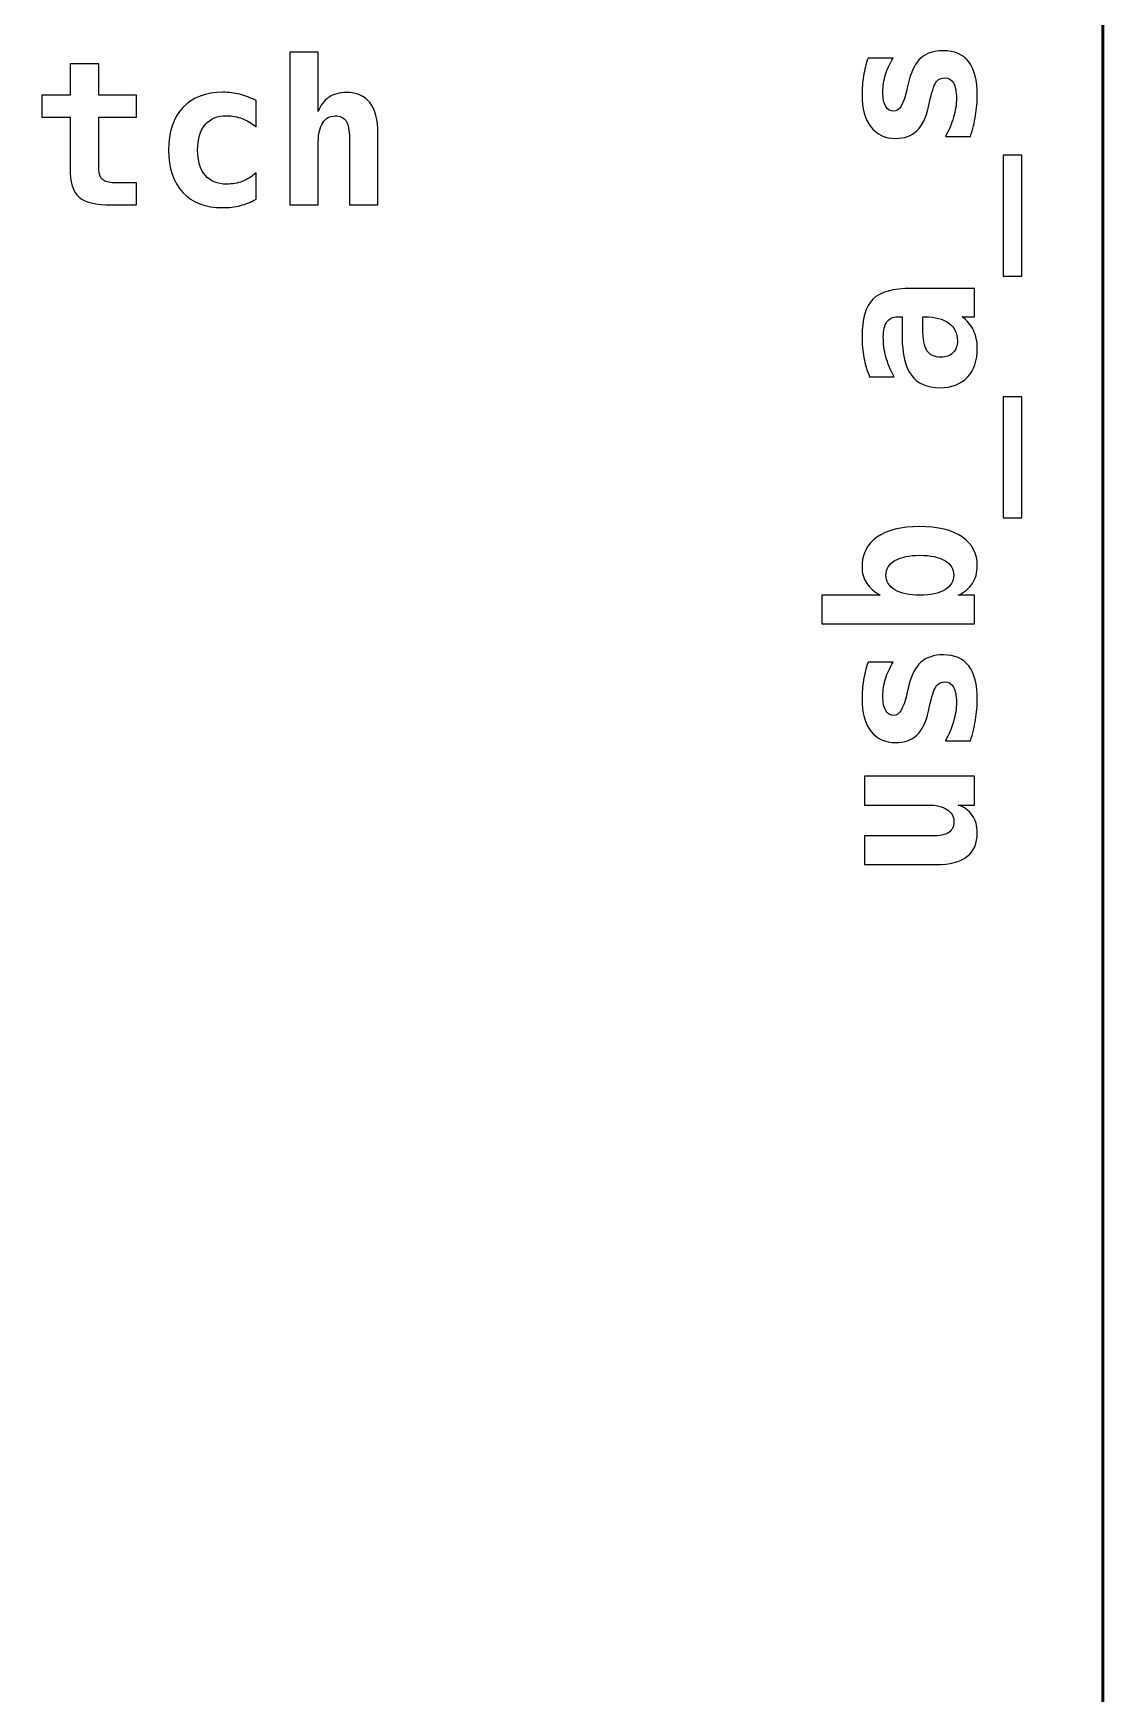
# Model space of a CAD drawing. Header units: centimetres. Extents: x -10.8 to 29.8, y -19.8 to 32.2.
# Drawn here: x 4.996 to 7.25, y -8.745 to -5.243 of the extents above; entities that cross this region are included whole.
import ezdxf

# ---------------------------------------------------------------- set-up
doc = ezdxf.new("R2010")
doc.units = ezdxf.units.CM
doc.header["$MEASUREMENT"] = 0
doc.layers.add('Layer 1', color=7, linetype='Continuous')

msp = doc.modelspace()

# ---------------------------------------------------------------- linework, layer by layer
at = {"layer": 'Layer 1', "lineweight": 53}
msp.add_open_spline([(2.75, 1.25), (2.75, 1.25), (7.25, 1.25), (7.25, 1.25), (7.25, 1.25), (7.25, 1.25), (7.25, -12.25), (7.25, -12.25), (7.25, -12.25), (7.25, -12.25), (2.75, -12.25), (2.75, -12.25), (2.75, -12.25), (2.75, -12.25), (2.75, 1.25), (2.75, 1.25)], degree=3, knots=[0, 0, 0, 0, 0.2, 0.2, 0.2, 0.2, 0.4, 0.4, 0.4, 0.4, 0.6, 0.6, 0.6, 0.6, 1, 1, 1, 1], dxfattribs=at)
at = {"layer": 'Layer 1'}
for points, knots in [([(5.72219, -5.45428), (5.72219, -5.45428), (5.72219, -5.60456), (5.72219, -5.60456), (5.72219, -5.60456), (5.72219, -5.60456), (5.66208, -5.60456), (5.66208, -5.60456), (5.66208, -5.60456), (5.66208, -5.60456), (5.66208, -5.46352), (5.66208, -5.46352), (5.66208, -5.46352), (5.66208, -5.44687), (5.65968, -5.43495), (5.65495, -5.42775), (5.65495, -5.42775), (5.65015, -5.42062), (5.64239, -5.41702), (5.63167, -5.41702), (5.63167, -5.41702), (5.62059, -5.41702), (5.61198, -5.42189), (5.60578, -5.43163), (5.60578, -5.43163), (5.59957, -5.4413), (5.59646, -5.45477), (5.59646, -5.47206), (5.59646, -5.47206), (5.59646, -5.47206), (5.59646, -5.60456), (5.59646, -5.60456), (5.59646, -5.60456), (5.59646, -5.60456), (5.53635, -5.60456), (5.53635, -5.60456), (5.53635, -5.60456), (5.53635, -5.60456), (5.53635, -5.28283), (5.53635, -5.28283), (5.53635, -5.28283), (5.53635, -5.28283), (5.59646, -5.28283), (5.59646, -5.28283), (5.59646, -5.28283), (5.59646, -5.28283), (5.59646, -5.40771), (5.59646, -5.40771), (5.59646, -5.40771), (5.60077, -5.39494), (5.60803, -5.38506), (5.61841, -5.37801), (5.61841, -5.37801), (5.62871, -5.37102), (5.64119, -5.3675), (5.6558, -5.3675), (5.6558, -5.3675), (5.67774, -5.3675), (5.69425, -5.37476), (5.70547, -5.3893), (5.70547, -5.3893), (5.71662, -5.40383), (5.72219, -5.42549), (5.72219, -5.45428)], [0, 0, 0, 0, 0.0588235, 0.0588235, 0.0588235, 0.0588235, 0.1176471, 0.1176471, 0.1176471, 0.1176471, 0.1764706, 0.1764706, 0.1764706, 0.1764706, 0.2352941, 0.2352941, 0.2352941, 0.2352941, 0.2941176, 0.2941176, 0.2941176, 0.2941176, 0.3529412, 0.3529412, 0.3529412, 0.3529412, 0.4117647, 0.4117647, 0.4117647, 0.4117647, 0.4705882, 0.4705882, 0.4705882, 0.4705882, 0.5294118, 0.5294118, 0.5294118, 0.5294118, 0.5882353, 0.5882353, 0.5882353, 0.5882353, 0.6470588, 0.6470588, 0.6470588, 0.6470588, 0.7058824, 0.7058824, 0.7058824, 0.7058824, 0.7647059, 0.7647059, 0.7647059, 0.7647059, 0.8235294, 0.8235294, 0.8235294, 0.8235294, 0.8823529, 0.8823529, 0.8823529, 0.8823529, 1, 1, 1, 1]), ([(6.75521, -5.29511), (6.75521, -5.29511), (6.80812, -5.29511), (6.80812, -5.29511), (6.80812, -5.29511), (6.801, -5.30626), (6.79563, -5.3179), (6.79196, -5.32996), (6.79196, -5.32996), (6.78837, -5.34203), (6.78653, -5.35416), (6.78653, -5.3663), (6.78653, -5.3663), (6.78653, -5.37984), (6.78851, -5.39008), (6.79239, -5.39692), (6.79239, -5.39692), (6.79634, -5.40383), (6.80212, -5.40729), (6.80981, -5.40729), (6.80981, -5.40729), (6.82082, -5.40729), (6.82978, -5.39254), (6.8367, -5.36305), (6.8367, -5.36305), (6.8367, -5.36305), (6.83726, -5.36079), (6.83726, -5.36079), (6.83726, -5.36079), (6.83726, -5.36079), (6.84142, -5.34344), (6.84142, -5.34344), (6.84142, -5.34344), (6.84664, -5.32135), (6.85511, -5.30513), (6.86675, -5.2949), (6.86675, -5.2949), (6.87839, -5.2846), (6.89413, -5.27945), (6.91395, -5.27945), (6.91395, -5.27945), (6.9378, -5.27945), (6.95572, -5.28728), (6.96765, -5.30287), (6.96765, -5.30287), (6.97957, -5.31853), (6.9855, -5.34203), (6.9855, -5.37342), (6.9855, -5.37342), (6.9855, -5.38732), (6.9843, -5.40165), (6.9819, -5.41618), (6.9819, -5.41618), (6.9795, -5.43079), (6.9759, -5.4456), (6.9711, -5.46063), (6.9711, -5.46063), (6.9711, -5.46063), (6.91819, -5.46063), (6.91819, -5.46063), (6.91819, -5.46063), (6.92574, -5.4473), (6.93152, -5.43368), (6.93547, -5.41985), (6.93547, -5.41985), (6.93949, -5.40602), (6.94147, -5.39269), (6.94147, -5.3797), (6.94147, -5.3797), (6.94147, -5.36552), (6.93942, -5.3548), (6.93526, -5.34753), (6.93526, -5.34753), (6.93117, -5.34026), (6.92517, -5.33659), (6.91734, -5.33659), (6.91734, -5.33659), (6.90958, -5.33659), (6.90365, -5.33921), (6.89956, -5.34436), (6.89956, -5.34436), (6.8954, -5.34951), (6.89102, -5.36178), (6.8863, -5.38126), (6.8863, -5.38126), (6.8863, -5.38126), (6.88263, -5.39798), (6.88263, -5.39798), (6.88263, -5.39798), (6.87734, -5.42112), (6.86915, -5.43798), (6.858, -5.44857), (6.858, -5.44857), (6.84686, -5.45915), (6.8319, -5.46444), (6.8132, -5.46444), (6.8132, -5.46444), (6.79084, -5.46444), (6.77348, -5.4564), (6.76113, -5.44024), (6.76113, -5.44024), (6.74871, -5.42415), (6.74251, -5.40143), (6.74251, -5.37222), (6.74251, -5.37222), (6.74251, -5.3591), (6.74356, -5.34605), (6.74568, -5.33307), (6.74568, -5.33307), (6.7478, -5.32001), (6.75097, -5.30738), (6.75521, -5.29511)], [0, 0, 0, 0, 0.0344828, 0.0344828, 0.0344828, 0.0344828, 0.0689655, 0.0689655, 0.0689655, 0.0689655, 0.1034483, 0.1034483, 0.1034483, 0.1034483, 0.137931, 0.137931, 0.137931, 0.137931, 0.1724138, 0.1724138, 0.1724138, 0.1724138, 0.2068966, 0.2068966, 0.2068966, 0.2068966, 0.2413793, 0.2413793, 0.2413793, 0.2413793, 0.2758621, 0.2758621, 0.2758621, 0.2758621, 0.3103448, 0.3103448, 0.3103448, 0.3103448, 0.3448276, 0.3448276, 0.3448276, 0.3448276, 0.3793103, 0.3793103, 0.3793103, 0.3793103, 0.4137931, 0.4137931, 0.4137931, 0.4137931, 0.4482759, 0.4482759, 0.4482759, 0.4482759, 0.4827586, 0.4827586, 0.4827586, 0.4827586, 0.5172414, 0.5172414, 0.5172414, 0.5172414, 0.5517241, 0.5517241, 0.5517241, 0.5517241, 0.5862069, 0.5862069, 0.5862069, 0.5862069, 0.6206897, 0.6206897, 0.6206897, 0.6206897, 0.6551724, 0.6551724, 0.6551724, 0.6551724, 0.6896552, 0.6896552, 0.6896552, 0.6896552, 0.7241379, 0.7241379, 0.7241379, 0.7241379, 0.7586207, 0.7586207, 0.7586207, 0.7586207, 0.7931034, 0.7931034, 0.7931034, 0.7931034, 0.8275862, 0.8275862, 0.8275862, 0.8275862, 0.862069, 0.862069, 0.862069, 0.862069, 0.8965517, 0.8965517, 0.8965517, 0.8965517, 0.9310345, 0.9310345, 0.9310345, 0.9310345, 1, 1, 1, 1]), ([(5.13377, -5.30738), (5.13377, -5.30738), (5.13377, -5.373), (5.13377, -5.373), (5.13377, -5.373), (5.13377, -5.373), (5.21293, -5.373), (5.21293, -5.373), (5.21293, -5.373), (5.21293, -5.373), (5.21293, -5.41956), (5.21293, -5.41956), (5.21293, -5.41956), (5.21293, -5.41956), (5.13377, -5.41956), (5.13377, -5.41956), (5.13377, -5.41956), (5.13377, -5.41956), (5.13377, -5.52907), (5.13377, -5.52907), (5.13377, -5.52907), (5.13377, -5.53937), (5.13631, -5.54678), (5.14132, -5.55129), (5.14132, -5.55129), (5.14633, -5.55574), (5.15473, -5.55799), (5.16644, -5.55799), (5.16644, -5.55799), (5.16644, -5.55799), (5.21293, -5.55799), (5.21293, -5.55799), (5.21293, -5.55799), (5.21293, -5.55799), (5.21293, -5.60456), (5.21293, -5.60456), (5.21293, -5.60456), (5.21293, -5.60456), (5.16206, -5.60456), (5.16206, -5.60456), (5.16206, -5.60456), (5.12735, -5.60456), (5.10386, -5.59899), (5.09165, -5.58791), (5.09165, -5.58791), (5.07937, -5.57683), (5.07324, -5.55623), (5.07324, -5.52617), (5.07324, -5.52617), (5.07324, -5.52617), (5.07324, -5.41956), (5.07324, -5.41956), (5.07324, -5.41956), (5.07324, -5.41956), (5.01397, -5.41956), (5.01397, -5.41956), (5.01397, -5.41956), (5.01397, -5.41956), (5.01397, -5.373), (5.01397, -5.373), (5.01397, -5.373), (5.01397, -5.373), (5.07324, -5.373), (5.07324, -5.373), (5.07324, -5.373), (5.07324, -5.373), (5.07324, -5.30738), (5.07324, -5.30738), (5.07324, -5.30738), (5.07324, -5.30738), (5.13377, -5.30738), (5.13377, -5.30738)], [0, 0, 0, 0, 0.0526316, 0.0526316, 0.0526316, 0.0526316, 0.1052632, 0.1052632, 0.1052632, 0.1052632, 0.1578947, 0.1578947, 0.1578947, 0.1578947, 0.2105263, 0.2105263, 0.2105263, 0.2105263, 0.2631579, 0.2631579, 0.2631579, 0.2631579, 0.3157895, 0.3157895, 0.3157895, 0.3157895, 0.3684211, 0.3684211, 0.3684211, 0.3684211, 0.4210526, 0.4210526, 0.4210526, 0.4210526, 0.4736842, 0.4736842, 0.4736842, 0.4736842, 0.5263158, 0.5263158, 0.5263158, 0.5263158, 0.5789474, 0.5789474, 0.5789474, 0.5789474, 0.6315789, 0.6315789, 0.6315789, 0.6315789, 0.6842105, 0.6842105, 0.6842105, 0.6842105, 0.7368421, 0.7368421, 0.7368421, 0.7368421, 0.7894737, 0.7894737, 0.7894737, 0.7894737, 0.8421053, 0.8421053, 0.8421053, 0.8421053, 0.8947368, 0.8947368, 0.8947368, 0.8947368, 1, 1, 1, 1]), ([(5.46523, -5.59271), (5.45508, -5.59863), (5.44407, -5.60308), (5.43236, -5.60604), (5.43236, -5.60604), (5.42064, -5.609), (5.40809, -5.61049), (5.39454, -5.61049), (5.39454, -5.61049), (5.35884, -5.61049), (5.33097, -5.59976), (5.31086, -5.57824), (5.31086, -5.57824), (5.29075, -5.55679), (5.28066, -5.52702), (5.28066, -5.48899), (5.28066, -5.48899), (5.28066, -5.45082), (5.29082, -5.42098), (5.31107, -5.39939), (5.31107, -5.39939), (5.33132, -5.37787), (5.35926, -5.36707), (5.39496, -5.36707), (5.39496, -5.36707), (5.40738, -5.36707), (5.4193, -5.36855), (5.4308, -5.37145), (5.4308, -5.37145), (5.4423, -5.37434), (5.45381, -5.37878), (5.46523, -5.38485), (5.46523, -5.38485), (5.46523, -5.38485), (5.46523, -5.44031), (5.46523, -5.44031), (5.46523, -5.44031), (5.45642, -5.43269), (5.44675, -5.42683), (5.43617, -5.42274), (5.43617, -5.42274), (5.42565, -5.41865), (5.41472, -5.4166), (5.40343, -5.4166), (5.40343, -5.4166), (5.38374, -5.4166), (5.36857, -5.42288), (5.35799, -5.43544), (5.35799, -5.43544), (5.34734, -5.448), (5.34205, -5.46585), (5.34205, -5.48899), (5.34205, -5.48899), (5.34205, -5.51213), (5.34734, -5.52991), (5.35799, -5.54233), (5.35799, -5.54233), (5.36857, -5.55475), (5.38374, -5.56096), (5.40343, -5.56096), (5.40343, -5.56096), (5.41514, -5.56096), (5.42608, -5.55898), (5.43631, -5.5551), (5.43631, -5.5551), (5.44647, -5.55115), (5.45613, -5.54522), (5.46523, -5.53725), (5.46523, -5.53725), (5.46523, -5.53725), (5.46523, -5.59271), (5.46523, -5.59271)], [0, 0, 0, 0, 0.0526316, 0.0526316, 0.0526316, 0.0526316, 0.1052632, 0.1052632, 0.1052632, 0.1052632, 0.1578947, 0.1578947, 0.1578947, 0.1578947, 0.2105263, 0.2105263, 0.2105263, 0.2105263, 0.2631579, 0.2631579, 0.2631579, 0.2631579, 0.3157895, 0.3157895, 0.3157895, 0.3157895, 0.3684211, 0.3684211, 0.3684211, 0.3684211, 0.4210526, 0.4210526, 0.4210526, 0.4210526, 0.4736842, 0.4736842, 0.4736842, 0.4736842, 0.5263158, 0.5263158, 0.5263158, 0.5263158, 0.5789474, 0.5789474, 0.5789474, 0.5789474, 0.6315789, 0.6315789, 0.6315789, 0.6315789, 0.6842105, 0.6842105, 0.6842105, 0.6842105, 0.7368421, 0.7368421, 0.7368421, 0.7368421, 0.7894737, 0.7894737, 0.7894737, 0.7894737, 0.8421053, 0.8421053, 0.8421053, 0.8421053, 0.8947368, 0.8947368, 0.8947368, 0.8947368, 1, 1, 1, 1]), ([(7.04011, -5.5), (7.04011, -5.5), (7.07948, -5.5), (7.07948, -5.5), (7.07948, -5.5), (7.07948, -5.5), (7.07948, -5.75484), (7.07948, -5.75484), (7.07948, -5.75484), (7.07948, -5.75484), (7.04011, -5.75484), (7.04011, -5.75484), (7.04011, -5.75484), (7.04011, -5.75484), (7.04011, -5.5), (7.04011, -5.5)], [0, 0, 0, 0, 0.2, 0.2, 0.2, 0.2, 0.4, 0.4, 0.4, 0.4, 0.6, 0.6, 0.6, 0.6, 1, 1, 1, 1]), ([(6.84742, -5.78066), (6.84742, -5.78066), (6.97957, -5.78066), (6.97957, -5.78066), (6.97957, -5.78066), (6.97957, -5.78066), (6.97957, -5.84077), (6.97957, -5.84077), (6.97957, -5.84077), (6.97957, -5.84077), (6.95375, -5.84077), (6.95375, -5.84077), (6.95375, -5.84077), (6.96391, -5.84804), (6.97174, -5.85742), (6.97724, -5.86885), (6.97724, -5.86885), (6.98274, -5.88028), (6.9855, -5.89291), (6.9855, -5.90667), (6.9855, -5.90667), (6.9855, -5.93299), (6.97851, -5.95352), (6.96461, -5.96819), (6.96461, -5.96819), (6.95071, -5.98287), (6.93131, -5.99021), (6.90633, -5.99021), (6.90633, -5.99021), (6.87931, -5.99021), (6.85934, -5.98146), (6.8465, -5.96396), (6.8465, -5.96396), (6.83359, -5.94646), (6.82717, -5.91944), (6.82717, -5.88282), (6.82717, -5.88282), (6.82717, -5.88282), (6.82717, -5.84077), (6.82717, -5.84077), (6.82717, -5.84077), (6.82717, -5.84077), (6.81708, -5.84077), (6.81708, -5.84077), (6.81708, -5.84077), (6.80727, -5.84077), (6.79994, -5.8443), (6.79493, -5.85143), (6.79493, -5.85143), (6.78992, -5.85855), (6.78738, -5.86899), (6.78738, -5.88282), (6.78738, -5.88282), (6.78738, -5.89729), (6.78921, -5.91126), (6.79281, -5.92487), (6.79281, -5.92487), (6.79648, -5.93842), (6.80227, -5.9526), (6.81024, -5.96735), (6.81024, -5.96735), (6.81024, -5.96735), (6.75859, -5.96735), (6.75859, -5.96735), (6.75859, -5.96735), (6.75309, -5.95401), (6.74907, -5.94039), (6.74646, -5.92664), (6.74646, -5.92664), (6.74385, -5.91281), (6.74251, -5.8982), (6.74251, -5.88282), (6.74251, -5.88282), (6.74251, -5.84515), (6.75013, -5.81876), (6.76544, -5.80352), (6.76544, -5.80352), (6.78075, -5.78828), (6.80805, -5.78066), (6.84742, -5.78066)], [0, 0, 0, 0, 0.047619, 0.047619, 0.047619, 0.047619, 0.0952381, 0.0952381, 0.0952381, 0.0952381, 0.1428571, 0.1428571, 0.1428571, 0.1428571, 0.1904762, 0.1904762, 0.1904762, 0.1904762, 0.2380952, 0.2380952, 0.2380952, 0.2380952, 0.2857143, 0.2857143, 0.2857143, 0.2857143, 0.3333333, 0.3333333, 0.3333333, 0.3333333, 0.3809524, 0.3809524, 0.3809524, 0.3809524, 0.4285714, 0.4285714, 0.4285714, 0.4285714, 0.4761905, 0.4761905, 0.4761905, 0.4761905, 0.5238095, 0.5238095, 0.5238095, 0.5238095, 0.5714286, 0.5714286, 0.5714286, 0.5714286, 0.6190476, 0.6190476, 0.6190476, 0.6190476, 0.6666667, 0.6666667, 0.6666667, 0.6666667, 0.7142857, 0.7142857, 0.7142857, 0.7142857, 0.7619048, 0.7619048, 0.7619048, 0.7619048, 0.8095238, 0.8095238, 0.8095238, 0.8095238, 0.8571429, 0.8571429, 0.8571429, 0.8571429, 0.9047619, 0.9047619, 0.9047619, 0.9047619, 1, 1, 1, 1]), ([(6.87077, -5.86497), (6.87077, -5.88762), (6.87367, -5.90342), (6.87945, -5.91238), (6.87945, -5.91238), (6.88524, -5.92135), (6.89519, -5.92586), (6.90923, -5.92586), (6.90923, -5.92586), (6.91974, -5.92586), (6.92806, -5.92276), (6.93427, -5.91655), (6.93427, -5.91655), (6.94048, -5.91034), (6.94359, -5.90194), (6.94359, -5.89129), (6.94359, -5.89129), (6.94359, -5.87527), (6.93752, -5.86286), (6.92545, -5.85404), (6.92545, -5.85404), (6.91339, -5.84522), (6.89653, -5.84077), (6.87494, -5.84077), (6.87494, -5.84077), (6.87494, -5.84077), (6.87077, -5.84077), (6.87077, -5.84077), (6.87077, -5.84077), (6.87077, -5.84077), (6.87077, -5.86497), (6.87077, -5.86497)], [0, 0, 0, 0, 0.1111111, 0.1111111, 0.1111111, 0.1111111, 0.2222222, 0.2222222, 0.2222222, 0.2222222, 0.3333333, 0.3333333, 0.3333333, 0.3333333, 0.4444444, 0.4444444, 0.4444444, 0.4444444, 0.5555556, 0.5555556, 0.5555556, 0.5555556, 0.6666667, 0.6666667, 0.6666667, 0.6666667, 0.7777778, 0.7777778, 0.7777778, 0.7777778, 1, 1, 1, 1]), ([(7.04011, -6.00968), (7.04011, -6.00968), (7.07948, -6.00968), (7.07948, -6.00968), (7.07948, -6.00968), (7.07948, -6.00968), (7.07948, -6.26452), (7.07948, -6.26452), (7.07948, -6.26452), (7.07948, -6.26452), (7.04011, -6.26452), (7.04011, -6.26452), (7.04011, -6.26452), (7.04011, -6.26452), (7.04011, -6.00968), (7.04011, -6.00968)], [0, 0, 0, 0, 0.2, 0.2, 0.2, 0.2, 0.4, 0.4, 0.4, 0.4, 0.6, 0.6, 0.6, 0.6, 1, 1, 1, 1]), ([(6.78089, -6.42792), (6.76812, -6.42051), (6.75852, -6.41183), (6.7521, -6.40203), (6.7521, -6.40203), (6.74568, -6.39215), (6.74251, -6.38107), (6.74251, -6.36865), (6.74251, -6.36865), (6.74251, -6.34128), (6.75295, -6.32011), (6.7739, -6.30537), (6.7739, -6.30537), (6.79486, -6.29055), (6.82491, -6.28314), (6.864, -6.28314), (6.864, -6.28314), (6.90259, -6.28314), (6.93244, -6.29041), (6.95368, -6.30501), (6.95368, -6.30501), (6.97491, -6.31962), (6.9855, -6.34015), (6.9855, -6.36661), (6.9855, -6.36661), (6.9855, -6.38051), (6.98211, -6.39257), (6.97541, -6.40294), (6.97541, -6.40294), (6.96863, -6.41325), (6.95862, -6.42157), (6.94528, -6.42792), (6.94528, -6.42792), (6.94528, -6.42792), (6.97957, -6.42792), (6.97957, -6.42792), (6.97957, -6.42792), (6.97957, -6.42792), (6.97957, -6.48846), (6.97957, -6.48846), (6.97957, -6.48846), (6.97957, -6.48846), (6.65784, -6.48846), (6.65784, -6.48846), (6.65784, -6.48846), (6.65784, -6.48846), (6.65784, -6.42792), (6.65784, -6.42792), (6.65784, -6.42792), (6.65784, -6.42792), (6.78089, -6.42792), (6.78089, -6.42792)], [0, 0, 0, 0, 0.0714286, 0.0714286, 0.0714286, 0.0714286, 0.1428571, 0.1428571, 0.1428571, 0.1428571, 0.2142857, 0.2142857, 0.2142857, 0.2142857, 0.2857143, 0.2857143, 0.2857143, 0.2857143, 0.3571429, 0.3571429, 0.3571429, 0.3571429, 0.4285714, 0.4285714, 0.4285714, 0.4285714, 0.5, 0.5, 0.5, 0.5, 0.5714286, 0.5714286, 0.5714286, 0.5714286, 0.6428571, 0.6428571, 0.6428571, 0.6428571, 0.7142857, 0.7142857, 0.7142857, 0.7142857, 0.7857143, 0.7857143, 0.7857143, 0.7857143, 0.8571429, 0.8571429, 0.8571429, 0.8571429, 1, 1, 1, 1]), ([(6.86442, -6.34368), (6.84213, -6.34368), (6.82456, -6.34742), (6.81193, -6.35483), (6.81193, -6.35483), (6.79923, -6.36223), (6.79288, -6.37254), (6.79288, -6.38559), (6.79288, -6.38559), (6.79288, -6.39864), (6.79923, -6.40901), (6.81193, -6.41656), (6.81193, -6.41656), (6.82456, -6.42411), (6.84213, -6.42792), (6.86442, -6.42792), (6.86442, -6.42792), (6.88679, -6.42792), (6.90429, -6.42411), (6.91692, -6.41656), (6.91692, -6.41656), (6.92962, -6.40901), (6.93597, -6.39864), (6.93597, -6.38559), (6.93597, -6.38559), (6.93597, -6.37254), (6.92962, -6.36223), (6.91692, -6.35483), (6.91692, -6.35483), (6.90429, -6.34742), (6.88679, -6.34368), (6.86442, -6.34368)], [0, 0, 0, 0, 0.1111111, 0.1111111, 0.1111111, 0.1111111, 0.2222222, 0.2222222, 0.2222222, 0.2222222, 0.3333333, 0.3333333, 0.3333333, 0.3333333, 0.4444444, 0.4444444, 0.4444444, 0.4444444, 0.5555556, 0.5555556, 0.5555556, 0.5555556, 0.6666667, 0.6666667, 0.6666667, 0.6666667, 0.7777778, 0.7777778, 0.7777778, 0.7777778, 1, 1, 1, 1]), ([(6.75521, -6.56931), (6.75521, -6.56931), (6.80812, -6.56931), (6.80812, -6.56931), (6.80812, -6.56931), (6.801, -6.58046), (6.79563, -6.5921), (6.79196, -6.60416), (6.79196, -6.60416), (6.78837, -6.61623), (6.78653, -6.62836), (6.78653, -6.6405), (6.78653, -6.6405), (6.78653, -6.65404), (6.78851, -6.66428), (6.79239, -6.67112), (6.79239, -6.67112), (6.79634, -6.67803), (6.80212, -6.68149), (6.80981, -6.68149), (6.80981, -6.68149), (6.82082, -6.68149), (6.82978, -6.66674), (6.8367, -6.63725), (6.8367, -6.63725), (6.8367, -6.63725), (6.83726, -6.63499), (6.83726, -6.63499), (6.83726, -6.63499), (6.83726, -6.63499), (6.84142, -6.61764), (6.84142, -6.61764), (6.84142, -6.61764), (6.84664, -6.59555), (6.85511, -6.57933), (6.86675, -6.5691), (6.86675, -6.5691), (6.87839, -6.5588), (6.89413, -6.55365), (6.91395, -6.55365), (6.91395, -6.55365), (6.9378, -6.55365), (6.95572, -6.56148), (6.96765, -6.57707), (6.96765, -6.57707), (6.97957, -6.59273), (6.9855, -6.61623), (6.9855, -6.64762), (6.9855, -6.64762), (6.9855, -6.66152), (6.9843, -6.67585), (6.9819, -6.69038), (6.9819, -6.69038), (6.9795, -6.70499), (6.9759, -6.7198), (6.9711, -6.73483), (6.9711, -6.73483), (6.9711, -6.73483), (6.91819, -6.73483), (6.91819, -6.73483), (6.91819, -6.73483), (6.92574, -6.7215), (6.93152, -6.70788), (6.93547, -6.69405), (6.93547, -6.69405), (6.93949, -6.68022), (6.94147, -6.66689), (6.94147, -6.6539), (6.94147, -6.6539), (6.94147, -6.63972), (6.93942, -6.629), (6.93526, -6.62173), (6.93526, -6.62173), (6.93117, -6.61446), (6.92517, -6.61079), (6.91734, -6.61079), (6.91734, -6.61079), (6.90958, -6.61079), (6.90365, -6.61341), (6.89956, -6.61856), (6.89956, -6.61856), (6.8954, -6.62371), (6.89102, -6.63598), (6.8863, -6.65546), (6.8863, -6.65546), (6.8863, -6.65546), (6.88263, -6.67218), (6.88263, -6.67218), (6.88263, -6.67218), (6.87734, -6.69532), (6.86915, -6.71218), (6.858, -6.72277), (6.858, -6.72277), (6.84686, -6.73335), (6.8319, -6.73864), (6.8132, -6.73864), (6.8132, -6.73864), (6.79084, -6.73864), (6.77348, -6.7306), (6.76113, -6.71444), (6.76113, -6.71444), (6.74871, -6.69835), (6.74251, -6.67563), (6.74251, -6.64642), (6.74251, -6.64642), (6.74251, -6.6333), (6.74356, -6.62025), (6.74568, -6.60727), (6.74568, -6.60727), (6.7478, -6.59421), (6.75097, -6.58158), (6.75521, -6.56931)], [0, 0, 0, 0, 0.0344828, 0.0344828, 0.0344828, 0.0344828, 0.0689655, 0.0689655, 0.0689655, 0.0689655, 0.1034483, 0.1034483, 0.1034483, 0.1034483, 0.137931, 0.137931, 0.137931, 0.137931, 0.1724138, 0.1724138, 0.1724138, 0.1724138, 0.2068966, 0.2068966, 0.2068966, 0.2068966, 0.2413793, 0.2413793, 0.2413793, 0.2413793, 0.2758621, 0.2758621, 0.2758621, 0.2758621, 0.3103448, 0.3103448, 0.3103448, 0.3103448, 0.3448276, 0.3448276, 0.3448276, 0.3448276, 0.3793103, 0.3793103, 0.3793103, 0.3793103, 0.4137931, 0.4137931, 0.4137931, 0.4137931, 0.4482759, 0.4482759, 0.4482759, 0.4482759, 0.4827586, 0.4827586, 0.4827586, 0.4827586, 0.5172414, 0.5172414, 0.5172414, 0.5172414, 0.5517241, 0.5517241, 0.5517241, 0.5517241, 0.5862069, 0.5862069, 0.5862069, 0.5862069, 0.6206897, 0.6206897, 0.6206897, 0.6206897, 0.6551724, 0.6551724, 0.6551724, 0.6551724, 0.6896552, 0.6896552, 0.6896552, 0.6896552, 0.7241379, 0.7241379, 0.7241379, 0.7241379, 0.7586207, 0.7586207, 0.7586207, 0.7586207, 0.7931034, 0.7931034, 0.7931034, 0.7931034, 0.8275862, 0.8275862, 0.8275862, 0.8275862, 0.862069, 0.862069, 0.862069, 0.862069, 0.8965517, 0.8965517, 0.8965517, 0.8965517, 0.9310345, 0.9310345, 0.9310345, 0.9310345, 1, 1, 1, 1]), ([(6.89871, -6.99602), (6.89871, -6.99602), (6.74801, -6.99602), (6.74801, -6.99602), (6.74801, -6.99602), (6.74801, -6.99602), (6.74801, -6.93548), (6.74801, -6.93548), (6.74801, -6.93548), (6.74801, -6.93548), (6.88947, -6.93548), (6.88947, -6.93548), (6.88947, -6.93548), (6.90612, -6.93548), (6.91805, -6.93316), (6.92524, -6.92843), (6.92524, -6.92843), (6.93237, -6.92377), (6.93597, -6.91594), (6.93597, -6.90507), (6.93597, -6.90507), (6.93597, -6.89414), (6.93117, -6.88567), (6.9215, -6.87953), (6.9215, -6.87953), (6.91184, -6.8734), (6.89836, -6.87029), (6.88093, -6.87029), (6.88093, -6.87029), (6.88093, -6.87029), (6.74801, -6.87029), (6.74801, -6.87029), (6.74801, -6.87029), (6.74801, -6.87029), (6.74801, -6.80976), (6.74801, -6.80976), (6.74801, -6.80976), (6.74801, -6.80976), (6.97957, -6.80976), (6.97957, -6.80976), (6.97957, -6.80976), (6.97957, -6.80976), (6.97957, -6.87029), (6.97957, -6.87029), (6.97957, -6.87029), (6.97957, -6.87029), (6.94528, -6.87029), (6.94528, -6.87029), (6.94528, -6.87029), (6.95805, -6.8746), (6.96793, -6.88186), (6.97498, -6.89209), (6.97498, -6.89209), (6.98197, -6.90239), (6.9855, -6.91474), (6.9855, -6.9292), (6.9855, -6.9292), (6.9855, -6.95129), (6.97823, -6.96794), (6.96362, -6.97916), (6.96362, -6.97916), (6.94902, -6.99038), (6.92736, -6.99602), (6.89871, -6.99602)], [0, 0, 0, 0, 0.0588235, 0.0588235, 0.0588235, 0.0588235, 0.1176471, 0.1176471, 0.1176471, 0.1176471, 0.1764706, 0.1764706, 0.1764706, 0.1764706, 0.2352941, 0.2352941, 0.2352941, 0.2352941, 0.2941176, 0.2941176, 0.2941176, 0.2941176, 0.3529412, 0.3529412, 0.3529412, 0.3529412, 0.4117647, 0.4117647, 0.4117647, 0.4117647, 0.4705882, 0.4705882, 0.4705882, 0.4705882, 0.5294118, 0.5294118, 0.5294118, 0.5294118, 0.5882353, 0.5882353, 0.5882353, 0.5882353, 0.6470588, 0.6470588, 0.6470588, 0.6470588, 0.7058824, 0.7058824, 0.7058824, 0.7058824, 0.7647059, 0.7647059, 0.7647059, 0.7647059, 0.8235294, 0.8235294, 0.8235294, 0.8235294, 0.8823529, 0.8823529, 0.8823529, 0.8823529, 1, 1, 1, 1])]:
    msp.add_open_spline(points, degree=3, knots=knots, dxfattribs=at)

doc.saveas('drawing.dxf')
